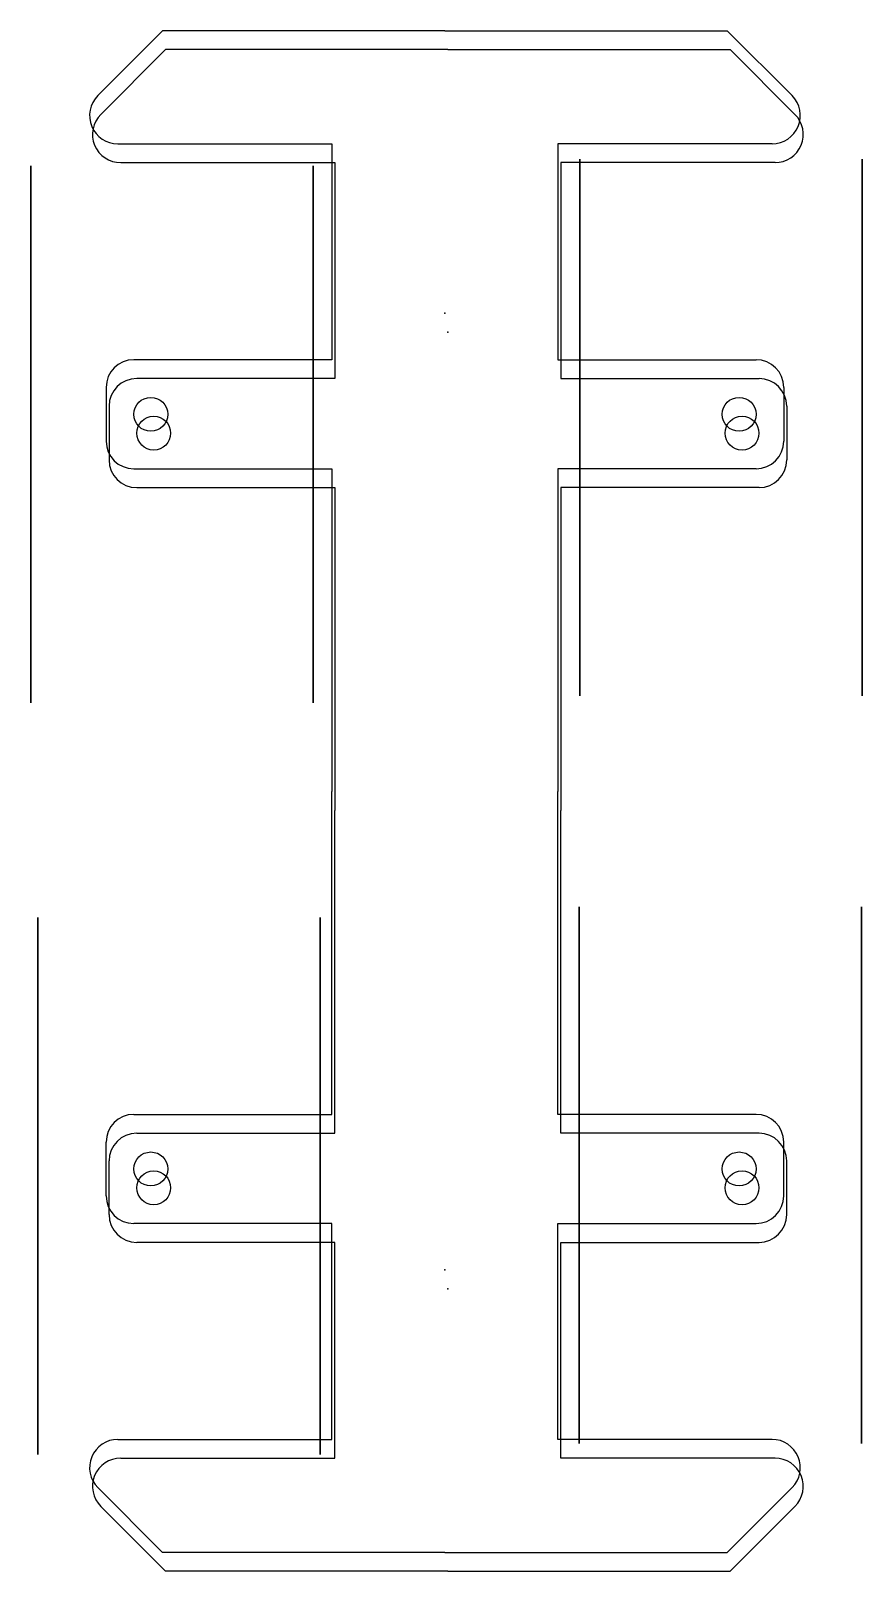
# Model space of a CAD drawing. Header units: centimetres. Extents: x -6.5 to 8.2, y -21.4 to 5.9.
import ezdxf

# ---------------------------------------------------------------- set-up
doc = ezdxf.new("R2010")
doc.units = ezdxf.units.CM
doc.header["$MEASUREMENT"] = 0
for name, color, linetype in [('chassis v1_Sketch1', 7, 'Continuous'), ('wheel v1_Sketch1', 7, 'Continuous'), ('wheel v1_Sketch3', 7, 'Continuous')]:
    doc.layers.add(name, color=color, linetype=linetype)

# ---------------------------------------------------------------- blocks, each defined once
blk = doc.blocks.new('chassisv1')
at = {"layer": 'chassis v1_Sketch1'}
for p, q in [((-5, 5), (-6.146, 3.854)), ((0, 5), (-5, 5)), ((0, 5), (5, 5)), ((5, 5), (6.146, 3.854)), ((-5.793, 3), (-2, 3)), ((-2, 3), (-2, -0.821)), ((2, 3), (2, -0.821)), ((5.793, 3), (2, 3)), ((-2, -0.821), (-5.51, -0.821)), ((2, -0.821), (5.51, -0.821)), ((-6, -1.311), (-6, -2.262)), ((6, -1.311), (6, -2.262)), ((-5.51, -2.752), (-2, -2.752)), ((-2, -2.752), (-2, -8.465)), ((2, -2.752), (2, -8.465)), ((5.51, -2.752), (2, -2.752)), ((-2, -14.179), (-2, -8.465)), ((2, -14.179), (2, -8.465)), ((-5.51, -14.179), (-2, -14.179)), ((5.51, -14.179), (2, -14.179)), ((-6, -15.62), (-6, -14.669)), ((6, -15.62), (6, -14.669)), ((-2, -16.11), (-5.51, -16.11)), ((-2, -19.931), (-2, -16.11)), ((2, -19.931), (2, -16.11)), ((2, -16.11), (5.51, -16.11)), ((-5.793, -19.931), (-2, -19.931)), ((5.793, -19.931), (2, -19.931)), ((-5, -21.931), (-6.146, -20.784)), ((5, -21.931), (6.146, -20.784)), ((0, -21.931), (-5, -21.931)), ((0, -21.931), (5, -21.931))]:
    blk.add_line(p, q, dxfattribs=at)
for centre in [(-5.209, -1.787), (5.209, -1.787), (-5.209, -15.144), (5.209, -15.144)]:
    blk.add_circle(centre, 0.3, dxfattribs=at)
for centre, radius, start, end in [((-5.793, 3.5), 0.5, 135, 270), ((5.793, 3.5), 0.5, 270, 45), ((-5.51, -1.311), 0.49, 90, 180), ((5.51, -1.311), 0.49, 360, 90), ((-5.51, -2.262), 0.49, 180, 270), ((5.51, -2.262), 0.49, 270, 0), ((-5.51, -14.669), 0.49, 90, 180), ((5.51, -14.669), 0.49, 0, 90), ((-5.51, -15.62), 0.49, 180, 270), ((5.51, -15.62), 0.49, 270, 0), ((-5.793, -20.431), 0.5, 90, 225), ((5.793, -20.431), 0.5, 315, 90)]:
    blk.add_arc(centre, radius, start, end, dxfattribs=at)
for p in [(0, 0), (0, -16.931)]:
    blk.add_point(p, dxfattribs=at)
blk = doc.blocks.new('wheelv1')
at = {"layer": 'wheel v1_Sketch1'}
blk.add_circle((0, 0), 4.75, dxfattribs=at)
blk.add_point((0, 0), dxfattribs=at)
at = {"layer": 'wheel v1_Sketch3'}
for radius in [4.75, 4]:
    blk.add_circle((0, 0, 5), radius, dxfattribs=at)
blk.add_point((0, 0, 5), dxfattribs=at)

msp = doc.modelspace()

# ---------------------------------------------------------------- block references
for p in [(0.798, 0.882, -0.791), (0.85, 0.549, 2.675)]:
    msp.add_blockref('chassisv1', p)
at = {"extrusion": (-1, 1.80981e-15, -1.58207e-15), "rotation": 90.00000000000031}
msp.add_blockref('wheelv1', (1.137, 1.848, -8.187), dxfattribs=at)
at = {"extrusion": (1, -1.90711e-14, 1.19298e-14), "rotation": 269.9999999999998}
msp.add_blockref('wheelv1', (-1.26, 2.158, -6.536), dxfattribs=at)
at = {"extrusion": (1, 5.05539e-16, -1.01369e-14), "rotation": 270.0000000000004}
msp.add_blockref('wheelv1', (-14.564, 2.152, -6.411), dxfattribs=at)
at = {"extrusion": (-1, 1.74026e-15, -1.47516e-15), "rotation": 89.9999999999998}
msp.add_blockref('wheelv1', (14.37, 1.868, -8.173), dxfattribs=at)

doc.saveas('drawing.dxf')
